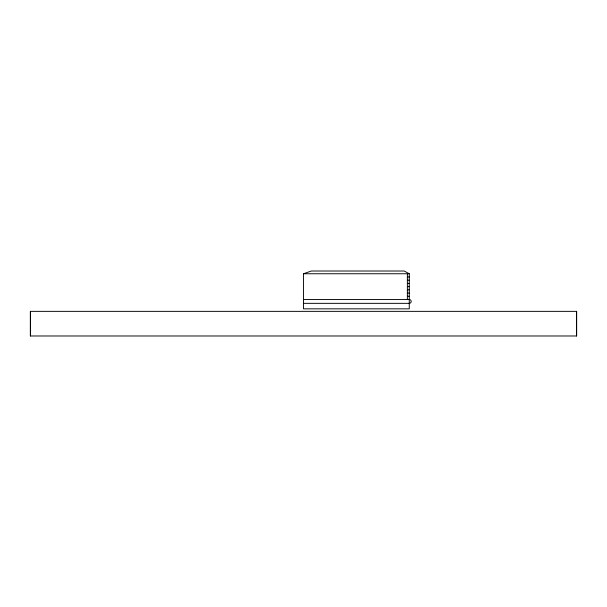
<?xml version="1.0" encoding="UTF-8"?>
<svg xmlns="http://www.w3.org/2000/svg" width="607" height="607" viewBox="0 0 607 607"><rect width="100%" height="100%" fill="white"/><g stroke="black" fill="none" stroke-linecap="round" stroke-linejoin="round"><path stroke-width="0.91" d="M303.5 273.757L311.33 271.018L404.224 271.018L409.262 273.757L409.262 308.842L303.5 308.842L303.5 273.757L409.262 273.757M407.373 276.974L409.262 276.974M407.373 280.191L409.262 280.191M407.373 283.408L409.262 283.408M407.373 286.625L409.262 286.625M407.373 289.843L409.262 289.843M407.373 293.06L409.262 293.06M407.373 296.277L409.262 296.277M303.5 299.494L409.262 299.494A1.927 1.927 0 0 1 411.189 301.421A1.927 1.927 0 0 1 409.262 303.348L303.5 303.348M576.551 311.361L576.551 335.982M407.373 273.757L407.373 299.494M30.449 311.361L30.449 335.982M576.65 311.361L30.35 311.361L30.35 335.982L576.65 335.982L576.65 311.361"/></g></svg>
